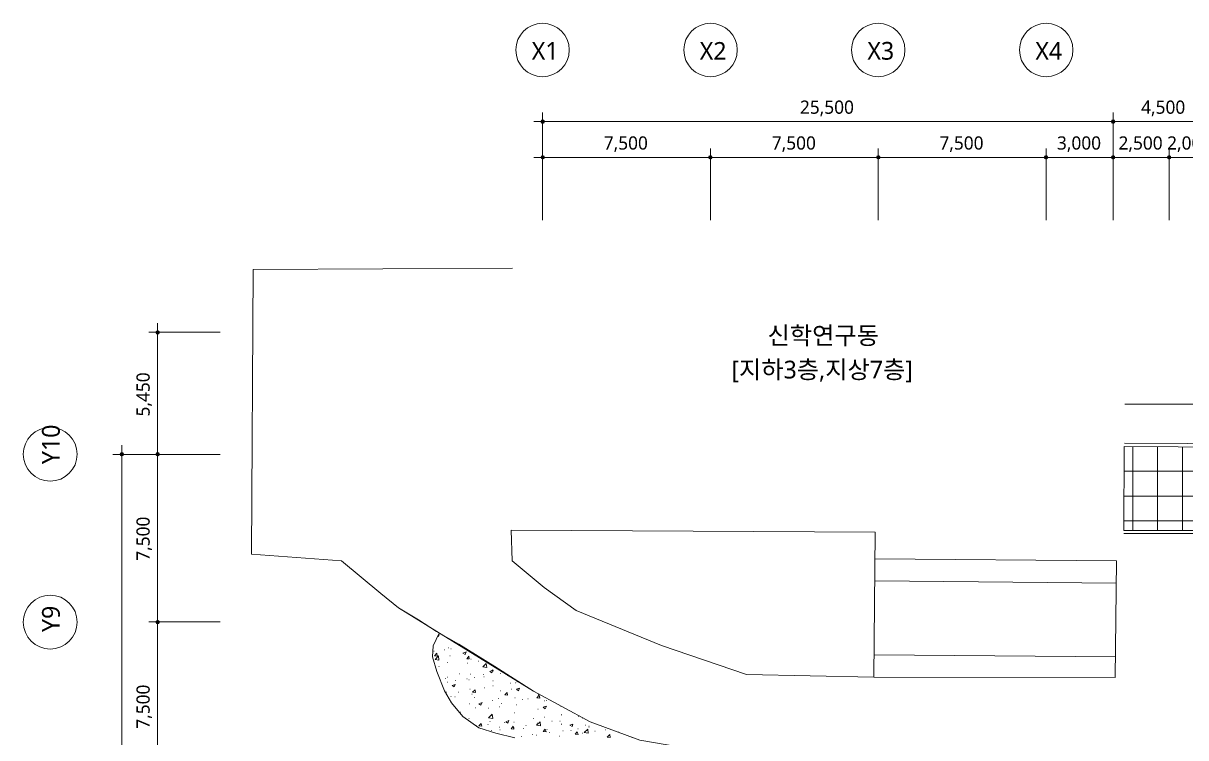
# Model space of a CAD drawing. Header units: millimetres. Extents: x -4011 to 126995, y -1911 to 106700.
# Drawn here: x -4011 to 47942, y 74751 to 106693 of the extents above; entities that cross this region are included whole.
import ezdxf

# ---------------------------------------------------------------- set-up
doc = ezdxf.new("R2010")
doc.units = ezdxf.units.MM
for name, color, linetype in [('PDF_문자', 7, 'Continuous'), ('PDF_솔리드 채우기', 7, 'Continuous'), ('PDF_형상', 7, 'Continuous')]:
    doc.layers.add(name, color=color, linetype=linetype)
doc.styles.add('PDF 맑은 고딕', font='malgun.ttf')

msp = doc.modelspace()

# ---------------------------------------------------------------- linework, layer by layer
at = {"layer": 'PDF_솔리드 채우기', "transparency": 33554559}
for points in [[(19135, 102373), (19104, 102295), (19197, 102295)], [(19197, 102389), (19135, 102373), (19197, 102295)], [(19275, 102373), (19197, 102389), (19197, 102295)], [(19306, 102295), (19275, 102373), (19197, 102295)], [(44627, 102373), (44596, 102295), (44705, 102295)], [(44627, 102373), (44596, 102295), (44705, 102295)], [(44705, 102389), (44627, 102373), (44705, 102295)], [(44705, 102389), (44627, 102373), (44705, 102295)], [(44767, 102373), (44705, 102389), (44705, 102295)], [(44767, 102373), (44705, 102389), (44705, 102295)], [(44798, 102295), (44767, 102373), (44705, 102295)], [(44798, 102295), (44767, 102373), (44705, 102295)], [(19104, 102295), (19135, 102218), (19197, 102295)], [(19135, 102218), (19197, 102202), (19197, 102295)], [(19197, 102202), (19275, 102218), (19197, 102295)], [(19275, 102218), (19306, 102295), (19197, 102295)], [(44596, 102295), (44627, 102218), (44705, 102295)], [(44596, 102295), (44627, 102218), (44705, 102295)], [(44627, 102218), (44705, 102202), (44705, 102295)], [(44627, 102218), (44705, 102202), (44705, 102295)], [(44705, 102202), (44767, 102218), (44705, 102295)], [(44767, 102218), (44798, 102295), (44705, 102295)], [(44705, 102202), (44767, 102218), (44705, 102295)], [(44767, 102218), (44798, 102295), (44705, 102295)], [(19135, 100772), (19104, 100694), (19197, 100694)], [(19104, 100694), (19135, 100632), (19197, 100694)], [(19197, 100788), (19135, 100772), (19197, 100694)], [(19135, 100632), (19197, 100601), (19197, 100694)], [(19275, 100772), (19197, 100788), (19197, 100694)], [(19306, 100694), (19275, 100772), (19197, 100694)], [(19197, 100601), (19275, 100632), (19197, 100694)], [(19275, 100632), (19306, 100694), (19197, 100694)], [(26627, 100772), (26596, 100694), (26705, 100694)], [(26627, 100772), (26596, 100694), (26705, 100694)], [(26596, 100694), (26627, 100632), (26705, 100694)], [(26596, 100694), (26627, 100632), (26705, 100694)], [(26705, 100788), (26627, 100772), (26705, 100694)], [(26705, 100788), (26627, 100772), (26705, 100694)], [(26627, 100632), (26705, 100601), (26705, 100694)], [(26627, 100632), (26705, 100601), (26705, 100694)], [(26767, 100772), (26705, 100788), (26705, 100694)], [(26767, 100772), (26705, 100788), (26705, 100694)], [(26798, 100694), (26767, 100772), (26705, 100694)], [(26798, 100694), (26767, 100772), (26705, 100694)], [(26705, 100601), (26767, 100632), (26705, 100694)], [(26767, 100632), (26798, 100694), (26705, 100694)], [(26705, 100601), (26767, 100632), (26705, 100694)], [(26767, 100632), (26798, 100694), (26705, 100694)], [(34135, 100772), (34104, 100694), (34197, 100694)], [(34135, 100772), (34104, 100694), (34197, 100694)], [(34104, 100694), (34135, 100632), (34197, 100694)], [(34104, 100694), (34135, 100632), (34197, 100694)], [(34197, 100788), (34135, 100772), (34197, 100694)], [(34197, 100788), (34135, 100772), (34197, 100694)], [(34135, 100632), (34197, 100601), (34197, 100694)], [(34135, 100632), (34197, 100601), (34197, 100694)], [(34275, 100772), (34197, 100788), (34197, 100694)], [(34275, 100772), (34197, 100788), (34197, 100694)], [(34306, 100694), (34275, 100772), (34197, 100694)], [(34306, 100694), (34275, 100772), (34197, 100694)], [(34197, 100601), (34275, 100632), (34197, 100694)], [(34275, 100632), (34306, 100694), (34197, 100694)], [(34197, 100601), (34275, 100632), (34197, 100694)], [(34275, 100632), (34306, 100694), (34197, 100694)], [(41627, 100772), (41596, 100694), (41705, 100694)], [(41627, 100772), (41596, 100694), (41705, 100694)], [(41596, 100694), (41627, 100632), (41705, 100694)], [(41596, 100694), (41627, 100632), (41705, 100694)], [(41705, 100788), (41627, 100772), (41705, 100694)], [(41705, 100788), (41627, 100772), (41705, 100694)], [(41627, 100632), (41705, 100601), (41705, 100694)], [(41627, 100632), (41705, 100601), (41705, 100694)], [(41767, 100772), (41705, 100788), (41705, 100694)], [(41767, 100772), (41705, 100788), (41705, 100694)], [(41798, 100694), (41767, 100772), (41705, 100694)], [(41798, 100694), (41767, 100772), (41705, 100694)], [(41705, 100601), (41767, 100632), (41705, 100694)], [(41767, 100632), (41798, 100694), (41705, 100694)], [(41705, 100601), (41767, 100632), (41705, 100694)], [(41767, 100632), (41798, 100694), (41705, 100694)], [(44627, 100772), (44596, 100694), (44705, 100694)], [(44627, 100772), (44596, 100694), (44705, 100694)], [(44596, 100694), (44627, 100632), (44705, 100694)], [(44596, 100694), (44627, 100632), (44705, 100694)], [(44705, 100788), (44627, 100772), (44705, 100694)], [(44705, 100788), (44627, 100772), (44705, 100694)], [(44627, 100632), (44705, 100601), (44705, 100694)], [(44627, 100632), (44705, 100601), (44705, 100694)], [(44767, 100772), (44705, 100788), (44705, 100694)], [(44767, 100772), (44705, 100788), (44705, 100694)], [(44798, 100694), (44767, 100772), (44705, 100694)], [(44798, 100694), (44767, 100772), (44705, 100694)], [(44705, 100601), (44767, 100632), (44705, 100694)], [(44767, 100632), (44798, 100694), (44705, 100694)], [(44705, 100601), (44767, 100632), (44705, 100694)], [(44767, 100632), (44798, 100694), (44705, 100694)], [(47130, 100772), (47098, 100694), (47207, 100694)], [(47130, 100772), (47098, 100694), (47207, 100694)], [(47098, 100694), (47130, 100632), (47207, 100694)], [(47098, 100694), (47130, 100632), (47207, 100694)], [(47207, 100788), (47130, 100772), (47207, 100694)], [(47207, 100788), (47130, 100772), (47207, 100694)], [(47130, 100632), (47207, 100601), (47207, 100694)], [(47130, 100632), (47207, 100601), (47207, 100694)], [(47269, 100772), (47207, 100788), (47207, 100694)], [(47269, 100772), (47207, 100788), (47207, 100694)], [(47301, 100694), (47269, 100772), (47207, 100694)], [(47301, 100694), (47269, 100772), (47207, 100694)], [(47207, 100601), (47269, 100632), (47207, 100694)], [(47269, 100632), (47301, 100694), (47207, 100694)], [(47207, 100601), (47269, 100632), (47207, 100694)], [(47269, 100632), (47301, 100694), (47207, 100694)], [(1927, 92938), (1896, 92876), (1990, 92876)], [(1896, 92876), (1927, 92798), (1990, 92876)], [(1990, 92969), (1927, 92938), (1990, 92876)], [(1927, 92798), (1990, 92767), (1990, 92876)], [(2067, 92938), (1990, 92969), (1990, 92876)], [(2098, 92876), (2067, 92938), (1990, 92876)], [(1990, 92767), (2067, 92798), (1990, 92876)], [(2067, 92798), (2098, 92876), (1990, 92876)], [(326, 87497), (295, 87420), (389, 87420)], [(295, 87420), (326, 87358), (389, 87420)], [(389, 87528), (326, 87497), (389, 87420)], [(326, 87358), (389, 87326), (389, 87420)], [(466, 87497), (389, 87528), (389, 87420)], [(497, 87420), (466, 87497), (389, 87420)], [(389, 87326), (466, 87358), (389, 87420)], [(466, 87358), (497, 87420), (389, 87420)], [(1927, 87497), (1896, 87420), (1990, 87420)], [(1927, 87497), (1896, 87420), (1990, 87420)], [(1896, 87420), (1927, 87358), (1990, 87420)], [(1896, 87420), (1927, 87358), (1990, 87420)], [(1990, 87528), (1927, 87497), (1990, 87420)], [(1990, 87528), (1927, 87497), (1990, 87420)], [(1927, 87358), (1990, 87326), (1990, 87420)], [(1927, 87358), (1990, 87326), (1990, 87420)], [(2067, 87497), (1990, 87528), (1990, 87420)], [(2067, 87497), (1990, 87528), (1990, 87420)], [(2098, 87420), (2067, 87497), (1990, 87420)], [(2098, 87420), (2067, 87497), (1990, 87420)], [(1990, 87326), (2067, 87358), (1990, 87420)], [(2067, 87358), (2098, 87420), (1990, 87420)], [(1990, 87326), (2067, 87358), (1990, 87420)], [(2067, 87358), (2098, 87420), (1990, 87420)], [(1990, 80021), (1927, 79990), (1990, 79927)], [(1990, 80021), (1927, 79990), (1990, 79927)], [(2067, 79990), (1990, 80021), (1990, 79927)], [(2067, 79990), (1990, 80021), (1990, 79927)], [(1927, 79990), (1896, 79927), (1990, 79927)], [(1927, 79990), (1896, 79927), (1990, 79927)], [(1896, 79927), (1927, 79850), (1990, 79927)], [(1896, 79927), (1927, 79850), (1990, 79927)], [(1927, 79850), (1990, 79819), (1990, 79927)], [(1927, 79850), (1990, 79819), (1990, 79927)], [(2098, 79927), (2067, 79990), (1990, 79927)], [(2098, 79927), (2067, 79990), (1990, 79927)], [(1990, 79819), (2067, 79850), (1990, 79927)], [(2067, 79850), (2098, 79927), (1990, 79927)], [(1990, 79819), (2067, 79850), (1990, 79927)], [(2067, 79850), (2098, 79927), (1990, 79927)]]:
    msp.add_solid(points, dxfattribs=at)
at = {"layer": 'PDF_형상', "color": 1, "lineweight": 5}
msp.add_lwpolyline([(19197, 102699), (19197, 97896), (19197, 101098)], dxfattribs=at)
at = {"layer": 'PDF_형상', "lineweight": 5}
for points in [[(44705, 102699), (44705, 97896), (44705, 101098), (44705, 97896)], [(47207, 101098), (47207, 97896)], [(1601, 87420), (4788, 87420)], [(17798, 84031), (17845, 82663), (19275, 81466), (20705, 80440), (24513, 78870), (28306, 77580), (33995, 77456), (34057, 83938)], [(1601, 79927), (4788, 79927)], [(14472, 78528), (14487, 78404), (14363, 78420)], [(15777, 78591), (15746, 78466), (15637, 78528)], [(14565, 78218), (14394, 78249), (14549, 78420)], [(15902, 78404), (15917, 78280), (15808, 78280)], [(16710, 77891), (16523, 77922), (16679, 78078)], [(16974, 77782), (16927, 77658), (16834, 77720)], [(15295, 77130), (15249, 77021), (15155, 77083)], [(16181, 76896), (16197, 76772), (16073, 76788)], [(18171, 76974), (18124, 76850), (18031, 76927)], [(17611, 76772), (17627, 76648), (17518, 76663)], [(19041, 76648), (19073, 76523), (18948, 76539)], [(16492, 76321), (16446, 76212), (16352, 76275)], [(19368, 76166), (19321, 76041), (19228, 76119)], [(16461, 75389), (16477, 75264), (16352, 75280)], [(16974, 75606), (16788, 75637), (16943, 75808)], [(17689, 75528), (17642, 75404), (17549, 75466)], [(19104, 75280), (18933, 75311), (19088, 75466)], [(20549, 75358), (20518, 75249), (20409, 75311)], [(17891, 75264), (17907, 75140), (17798, 75155)], [(19321, 75140), (19352, 75016), (19228, 75031)], [(20751, 75016), (20782, 74891), (20658, 74907)], [(21233, 74953), (21062, 74984), (21218, 75140)], [(22197, 74891), (22212, 74767), (22088, 74782)]]:
    msp.add_lwpolyline(points, close=True, dxfattribs=at)
for points in [[(45093, 102295), (18808, 102295)], [(49601, 102295), (44301, 102295)], [(18808, 100694), (27093, 100694)], [(26301, 100694), (34601, 100694)], [(33808, 100694), (42093, 100694)], [(41301, 100694), (45093, 100694)], [(44301, 100694), (47596, 100694)], [(50005, 100694), (49197, 100694), (47207, 100694), (46399, 100694)], [(45218, 89658), (49104, 89658), (49104, 92658), (49104, 97492)], [(45420, 72746), (45326, 73073), (44938, 73259), (32161, 73166), (23549, 74642), (21326, 75466), (18793, 76834), (12762, 80565), (11969, 81202), (10212, 82663), (6187, 82959), (6264, 95689), (17860, 95751)], [(45016, 63078), (45218, 63280), (45311, 64228), (45420, 72746), (45326, 73073), (44938, 73259), (32161, 73166), (23549, 74642), (21326, 75466), (18793, 76834), (17067, 77938), (15451, 78933), (14456, 79508), (13648, 80021), (12762, 80565), (11969, 81202), (10212, 82663), (6187, 82959), (6264, 95689)], [(1990, 93280), (1990, 87016)], [(4788, 92876), (1601, 92876)], [(389, 87824), (389, 38223)], [(1990, 79523), (1990, 87824)], [(62036, 83876), (62036, 87824), (45202, 87917)], [(4337, 87420), (0, 87420)], [(60824, 84016), (62036, 84016), (45171, 84016), (45187, 87777), (62036, 87668), (60824, 87668)], [(45575, 84016), (45575, 87777)], [(46679, 84016), (46679, 87762)], [(47798, 84016), (47798, 87762)], [(45187, 86674), (62036, 86674), (60824, 86674)], [(45187, 85554), (62036, 85554), (60824, 85554)], [(45171, 84451), (62036, 84451), (60824, 84451)], [(17798, 84031), (17845, 82663), (19275, 81466), (20705, 80440), (24513, 78870), (28306, 77580), (33995, 77456), (34057, 83938)], [(45171, 83876), (62036, 83876), (60824, 83876)], [(34041, 82756), (44845, 82663), (44782, 77440), (33995, 77456)], [(34041, 81762), (44845, 81668)], [(1990, 72016), (1990, 80316)], [(14580, 79430), (14316, 78855), (14285, 78373), (14472, 77720), (14813, 76850), (15124, 76306), (15637, 75699), (16352, 75202), (17114, 74953), (17953, 74751)], [(14565, 79383), (14580, 79383), (14549, 79275), (14518, 79290)], [(14332, 78622), (14347, 78622)], [(14813, 78684), (14829, 78684)], [(14984, 78777), (15000, 78777)], [(15093, 78731), (15109, 78731)], [(34010, 78451), (44798, 78373)], [(14565, 77938), (14580, 77938)], [(14953, 78109), (14969, 78109)], [(15047, 78420), (15062, 78420)], [(15839, 78093), (15855, 78093)], [(15995, 78264), (16010, 78264)], [(16337, 78171), (16352, 78171)], [(14938, 77456), (14953, 77456)], [(15482, 77611), (15497, 77611)], [(15964, 77596), (15979, 77596)], [(16135, 77440), (16150, 77440)], [(16554, 77580), (16570, 77580)], [(16570, 77471), (16585, 77471)], [(17005, 77736), (17021, 77736)], [(17301, 77627), (17316, 77627)], [(17627, 77534), (17642, 77534)], [(14845, 77394), (14860, 77394)], [(14953, 77238), (14969, 77238)], [(15311, 77316), (15326, 77316)], [(15808, 77378), (15824, 77378)], [(15902, 77347), (15917, 77347)], [(15948, 76927), (15964, 76927)], [(16601, 76990), (16617, 76990)], [(16974, 77301), (16990, 77301)], [(16974, 77067), (16990, 77067)], [(17767, 77192), (17782, 77192)], [(17798, 76927), (17813, 76927)], [(17984, 77207), (18000, 77207)], [(18047, 77254), (18062, 77254)], [(14907, 76788), (14922, 76788)], [(15093, 76601), (15109, 76601)], [(15280, 76585), (15295, 76585)], [(15435, 76788), (15451, 76788)], [(16041, 76694), (16057, 76694)], [(16150, 76554), (16166, 76554)], [(16943, 76415), (16959, 76415)], [(17223, 76508), (17238, 76508)], [(17301, 76850), (17316, 76850)], [(17953, 76539), (17969, 76539)], [(18295, 76461), (18311, 76461)], [(18544, 76492), (18560, 76492)], [(18995, 76679), (19010, 76679)], [(19290, 76399), (19306, 76399)], [(19352, 76415), (19368, 76415)], [(15513, 75902), (15528, 75902)], [(15917, 76275), (15933, 76275)], [(16197, 76088), (16212, 76088)], [(16772, 76073), (16788, 76073)], [(17269, 76135), (17285, 76135)], [(17363, 76290), (17378, 76290)], [(17938, 75870), (17953, 75870)], [(18031, 76228), (18047, 76228)], [(18979, 76026), (18995, 76026)], [(20005, 76166), (20021, 76166)], [(15902, 75606), (15917, 75606)], [(16756, 75342), (16772, 75342)], [(16834, 75482), (16850, 75482)], [(16927, 75746), (16943, 75746)], [(17503, 75435), (17518, 75435)], [(17907, 75451), (17922, 75451)], [(18777, 75606), (18793, 75606)], [(18948, 75358), (18964, 75358)], [(18964, 75404), (18979, 75404)], [(19275, 75668), (19290, 75668)], [(19617, 75497), (19632, 75497)], [(19974, 75497), (19990, 75497)], [(20036, 75777), (20052, 75777)], [(20036, 75358), (20052, 75358)], [(20782, 75699), (20798, 75699)], [(20984, 75622), (21000, 75622)], [(16244, 75280), (16259, 75280)], [(16896, 75078), (16912, 75078)], [(17254, 75218), (17269, 75218)], [(17285, 75109), (17301, 75109)], [(17907, 75202), (17922, 75202)], [(18249, 74813), (18264, 74813)], [(18326, 75171), (18342, 75171)], [(18451, 75295), (18466, 75295)], [(18746, 74891), (18762, 74891)], [(18933, 74860), (18948, 74860)], [(19383, 75124), (19399, 75124)], [(19508, 74984), (19523, 74984)], [(19959, 74829), (19974, 74829)], [(20098, 75062), (20114, 75062)], [(20456, 75078), (20472, 75078)], [(20767, 75155), (20782, 75155)], [(20969, 74953), (20984, 74953)], [(21109, 75311), (21124, 75311)], [(21264, 75264), (21280, 75264)], [(21264, 75218), (21280, 75218)], [(21528, 75047), (21544, 75047)], [(21995, 75109), (22010, 75109)], [(22585, 75000), (22601, 75000)], [(23192, 74767), (23207, 74767)]]:
    msp.add_lwpolyline(points, dxfattribs=at)
at = {"layer": 'PDF_형상', "color": 1, "lineweight": 5}
for points in [[(26705, 101098), (26705, 97896)], [(34197, 101098), (34197, 97896)], [(41705, 101098), (41705, 97896)]]:
    msp.add_lwpolyline(points, close=True, dxfattribs=at)
at = {"layer": 'PDF_형상', "lineweight": 5}
for centre, radius in [((19198, 105497), 1195), ((26706, 105497), 1195), ((34198, 105497), 1195), ((41706, 105497), 1195), ((-2806, 87428), 1205), ((-2806, 79920), 1205)]:
    msp.add_circle(centre, radius, dxfattribs=at)

# ---------------------------------------------------------------- texts
at = {"layer": 'PDF_문자', "attachment_point": 4, "style": 'PDF 맑은 고딕'}
for s, insert, char_height in [('X1', (18715, 105455), 793.2), ('X2', (26223, 105455), 793.2), ('X3', (33715, 105455), 793.2), ('X4', (41223, 105455), 793.2), ('25,500', (30700, 102888), 592.1), ('4,500', (45948, 102888), 592.1), ('7,500', (21932, 101287), 592.1), ('7,500', (29441, 101287), 592.1), ('7,500', (36933, 101287), 592.1), ('3,000', (42186, 101287), 592.1), ('2,500 2,000', (44938, 101287), 592.13), ('신학연구동', (29254, 92694), 793.2), ('[지하3층,지상7층]', (27637, 91123), 793.23)]:
    msp.add_mtext(s, dxfattribs=dict(at, insert=insert, char_height=char_height))
at = {"layer": 'PDF_문자', "attachment_point": 4, "rotation": 90, "style": 'PDF 맑은 고딕'}
for s, insert, char_height in [('5,450', (1397, 89114), 592.1), ('Y10', (-2771, 86984), 793.2), ('7,500', (1397, 82664), 592.1), ('Y9', (-2771, 79477), 793.2), ('7,500', (1397, 75155), 592.1)]:
    msp.add_mtext(s, dxfattribs=dict(at, insert=insert, char_height=char_height))

doc.saveas('drawing.dxf')
